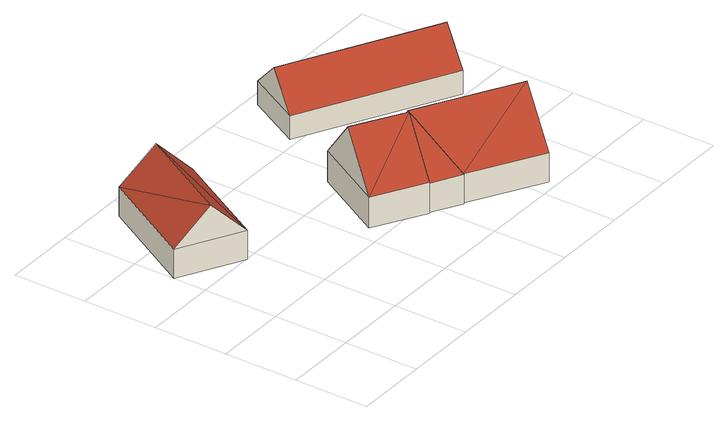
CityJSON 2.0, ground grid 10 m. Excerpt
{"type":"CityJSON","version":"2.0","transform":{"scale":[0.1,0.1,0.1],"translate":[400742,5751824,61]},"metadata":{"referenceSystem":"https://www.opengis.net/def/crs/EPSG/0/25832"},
"CityObjects":{
"building1":{"type":"Building","attributes":{"Gemeindeschluessel":"05515000","Geometrietyp2DReferenz":"3000","function":"31001_2700","roofType":"3100","measuredHeight":8.67},"geometry":[{"type":"Solid","lod":"2","boundaries":[[[[0,1,2,3]],[[4,5,1,0]],[[6,7,5,4]],[[3,2,7,6]],[[0,8,4]],[[6,9,3]],[[9,8,0]],[[0,3,9]],[[6,4,8]],[[8,9,6]],[[1,5,7,2]]]],"semantics":{"surfaces":[{"type":"WallSurface"},{"type":"RoofSurface"},{"type":"GroundSurface"}],"values":[[0,0,0,0,0,0,1,1,1,1,2]]}}]},
"building2":{"type":"Building","attributes":{"Gemeindeschluessel":"05515000","Geometrietyp2DReferenz":"3000","function":"31001_2700","roofType":"3100","measuredHeight":10.72},"geometry":[{"type":"Solid","lod":"2","boundaries":[[[[10,11,12,13]],[[14,15,11,10]],[[16,17,15,14]],[[13,12,17,16]],[[10,18,14]],[[16,19,13]],[[19,18,10]],[[10,13,19]],[[18,19,16]],[[16,14,18]],[[11,15,17,12]]]],"semantics":{"surfaces":[{"type":"WallSurface"},{"type":"RoofSurface"},{"type":"GroundSurface"}],"values":[[0,0,0,0,0,0,1,1,1,1,2]]}}]},
"building3":{"type":"Building","attributes":{"Gemeindeschluessel":"05515000","Geometrietyp2DReferenz":"3000","function":"31001_1000","roofType":"5000","measuredHeight":10.57},"address":[{"country":"Germany","locality":"Münster","thoroughfareNumber":"255","thoroughfareName":"Vogelsang"}],"geometry":[{"type":"Solid","lod":"2","boundaries":[[[[20,21,22,23]],[[24,25,21,20]],[[26,27,25,24]],[[28,29,27,26]],[[30,31,29,28]],[[23,22,31,30]],[[24,20,32,33]],[[28,26,33]],[[28,33,32]],[[30,28,32]],[[32,23,30]],[[24,33,26]],[[23,32,20]],[[21,25,27,29,31,22]]]],"semantics":{"surfaces":[{"type":"WallSurface"},{"type":"RoofSurface"},{"type":"GroundSurface"}],"values":[[0,0,0,0,0,0,1,1,1,1,1,0,0,2]]}}]},
"building4":{"type":"Building","attributes":{"Gemeindeschluessel":"05515000","Geometrietyp2DReferenz":"3000","function":"31001_2700","roofType":"3100","measuredHeight":7.52},"geometry":[{"type":"Solid","lod":"2","boundaries":[[[[34,35,36,37]],[[38,39,35,34]],[[40,41,39,38]],[[37,36,41,40]],[[34,42,38]],[[40,43,37]],[[37,43,42,34]],[[38,42,43,40]],[[35,39,41,36]]]],"semantics":{"surfaces":[{"type":"WallSurface"},{"type":"RoofSurface"},{"type":"GroundSurface"}],"values":[[0,0,0,0,0,0,1,1,2]]}}]}
},
"vertices":[
[76,376,49],[76,376,9],[1,245,9],[1,245,49],[158,329,49],[158,329,9],[84,199,49],[84,199,9],[117,352,96],[43,222,96],
[218,121,54],[218,121,12],[285,82,12],[285,82,54],[274,219,54],[274,219,12],[341,180,54],[341,180,12],[246,170,119],[313,131,119],
[341,180,53],[341,180,13],[285,82,13],[285,82,53],[474,104,53],[474,104,13],[420,7,53],[420,7,13],[325,62,53],[325,62,13],[324,60,53],[324,60,13],[315,134,119],[448,58,119],
[561,275,45],[561,275,13],[364,382,13],[364,382,45],[520,200,45],[520,200,13],[323,307,45],[323,307,13],[540,237,88],[343,344,88]
]}
